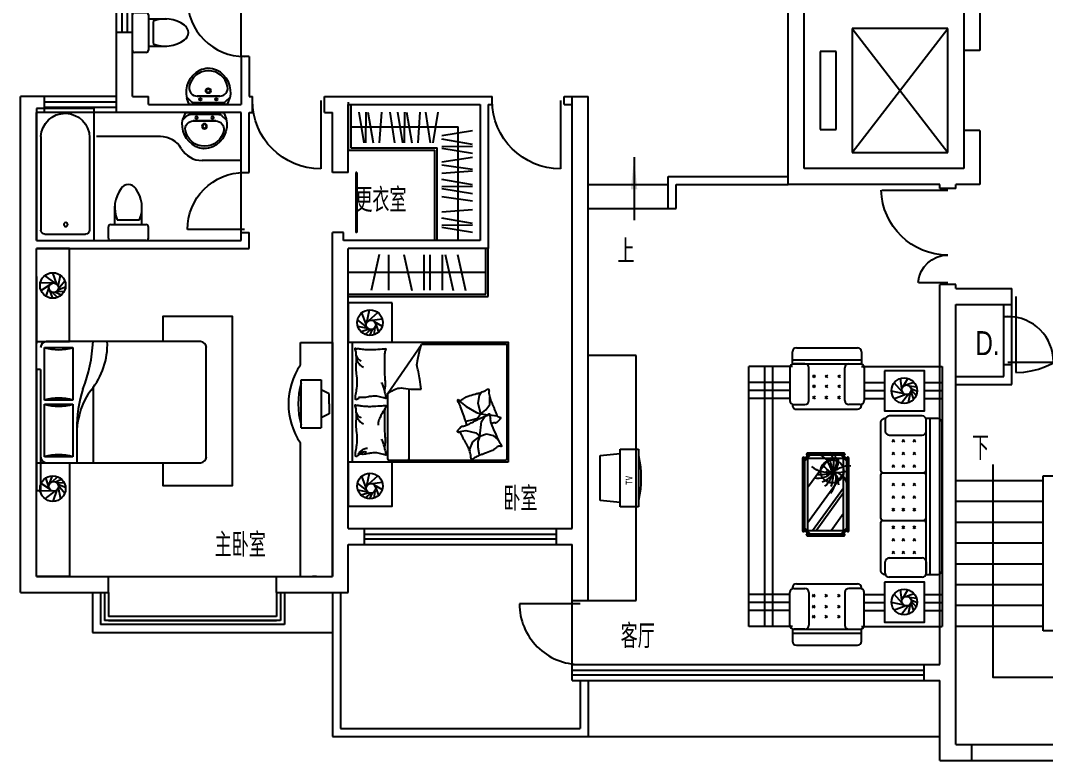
# Model space of a CAD drawing. Extents: x -461314 to -435514, y -713656 to -699456.
# Drawn here: x -461314 to -448494, y -713656 to -704406 of the extents above; entities that cross this region are included whole.
import ezdxf
from ezdxf.enums import TextEntityAlignment as Align

# ---------------------------------------------------------------- set-up
doc = ezdxf.new("R2010")
doc.units = 0
doc.header["$LTSCALE"] = 1000
doc.header["$MEASUREMENT"] = 0
doc.layers.get('0').update_dxf_attribs({"linetype": 'CONTINUOUS'})
for name, color, linetype in [('FUR', 8, 'CONTINUOUS'), ('HZ', 7, 'CONTINUOUS'), ('STAIR', 3, 'CONTINUOUS'), ('WALL', 2, 'CONTINUOUS'), ('WINDOW', 4, 'CONTINUOUS'), ('WINDOW_TEXT', 7, 'CONTINUOUS'), ('厨卫', 223, 'CONTINUOUS')]:
    doc.layers.add(name, color=color, linetype=linetype)
doc.styles.add('DIM_FONT', font='ZBTXT.shx', dxfattribs={"width": 0.8})
doc.styles.add('HZ', font='zbtxt.shx', dxfattribs={"bigfont": 'zbhz.shx'})
doc.styles.add('SIMPLEX', font='SIMPLEX.SHX')

# ---------------------------------------------------------------- blocks, each defined once
blk = doc.blocks.new('M_A17ORW')
at = {"const_width": 0.02}
for points in [[(-0.481, -0.001), (-0.481, -0.308)], [(0.481, 0.001), (0.481, -0.691)]]:
    blk.add_lwpolyline(points, dxfattribs=at)
for centre, radius, start, end in [((-0.501, -0.003), 0.307, 274.2492, 0.2101), ((0.505, 0.002), 0.699, 180.2762, 268.0603)]:
    blk.add_arc(centre, radius, start, end)
blk = doc.blocks.new('A$C4F501C32')
for p, q in [((77, 172), (46, 272)), ((85, 186), (110, 312)), ((107, 202), (195, 316)), ((139, 208), (283, 262)), ((74, 132), (0, 167)), ((72, 151), (11, 219)), ((162, 201), (320, 165)), ((186, 174), (286, 61)), ((190, 134), (207, 7)), ((97, 100), (8, 110)), ((139, 89), (40, 54)), ((174, 106), (115, 6))]:
    blk.add_line(p, q)
for centre, radius in [((160, 160), 160), ((132, 149), 60)]:
    blk.add_circle(centre, radius)
blk = doc.blocks.new('A$C536D7314')
for p, q in [((846, 770), (83, 770)), ((0, 250), (0, 661)), ((33, 711), (33, 720)), ((50, 711), (190, 711)), ((240, 661), (240, 250)), ((690, 661), (690, 250)), ((879, 711), (740, 711)), ((896, 711), (896, 720)), ((929, 250), (929, 661)), ((298, 606), (328, 637)), ((328, 606), (298, 637)), ((486, 606), (456, 637)), ((456, 606), (486, 637)), ((614, 606), (644, 637)), ((644, 606), (614, 637)), ((298, 469), (328, 499)), ((328, 469), (298, 499)), ((456, 469), (486, 499)), ((486, 469), (456, 499)), ((614, 469), (644, 499)), ((644, 469), (614, 499)), ((298, 342), (328, 372)), ((328, 342), (298, 372)), ((456, 342), (486, 372)), ((486, 342), (456, 372)), ((614, 342), (644, 372)), ((644, 342), (614, 372)), ((33, 50), (33, 203)), ((896, 200), (33, 200)), ((896, 150), (33, 150)), ((190, 200), (50, 200)), ((740, 200), (879, 200)), ((896, 200), (896, 50)), ((846, 0), (83, 0))]:
    blk.add_line(p, q)
for centre, start, end in [((83, 720), 90, 180), ((846, 720), 360, 90), ((50, 661), 90, 180), ((190, 661), 0, 90), ((740, 661), 90, 180), ((879, 661), 0, 90), ((50, 250), 180, 270), ((190, 250), 270, 0), ((740, 250), 180, 270), ((879, 250), 270, 0), ((83, 50), 180, 270), ((846, 50), 270, 0)]:
    blk.add_arc(centre, 50, start, end)
at = {"style": 'DIM_FONT', "width": 0.8, "flags": 9}
for tag in ['YSIZE', 'XSIZE']:
    blk.add_attdef(tag, (465, 0), '', height=0.5, dxfattribs=at)
blk = doc.blocks.new('A$C726B4900')
for p, q in [((0, 1933), (0, 83)), ((200, 1983), (50, 1983)), ((150, 1983), (150, 33)), ((200, 1983), (200, 33)), ((200, 1826), (200, 1967)), ((250, 2017), (661, 2017)), ((711, 1983), (720, 1983)), ((711, 1967), (711, 1826)), ((770, 1335), (770, 1933)), ((661, 1776), (250, 1776)), ((363, 1692), (332, 1722)), ((363, 1722), (332, 1692)), ((500, 1692), (469, 1722)), ((500, 1722), (469, 1692)), ((627, 1692), (597, 1722)), ((627, 1722), (597, 1692)), ((363, 1564), (332, 1534)), ((363, 1534), (332, 1564)), ((500, 1534), (469, 1564)), ((500, 1564), (469, 1534)), ((627, 1534), (597, 1564)), ((627, 1564), (597, 1534)), ((740, 1306), (230, 1306)), ((363, 1376), (332, 1407)), ((363, 1407), (332, 1376)), ((500, 1376), (469, 1407)), ((500, 1407), (469, 1376)), ((627, 1376), (597, 1407)), ((627, 1407), (597, 1376)), ((363, 1186), (332, 1155)), ((363, 1155), (332, 1186)), ((500, 1186), (469, 1155)), ((500, 1155), (469, 1186)), ((627, 1186), (597, 1155)), ((627, 1155), (597, 1186)), ((770, 740), (770, 1277)), ((363, 998), (332, 1028)), ((363, 1028), (332, 998)), ((500, 1028), (469, 998)), ((500, 998), (469, 1028)), ((627, 1028), (597, 998)), ((627, 998), (597, 1028)), ((363, 870), (332, 840)), ((363, 840), (332, 870)), ((500, 870), (469, 840)), ((500, 840), (469, 870)), ((627, 870), (597, 840)), ((627, 840), (597, 870)), ((740, 711), (230, 711)), ((770, 83), (770, 682)), ((363, 610), (332, 640)), ((363, 640), (332, 610)), ((500, 610), (469, 640)), ((500, 640), (469, 610)), ((627, 610), (597, 640)), ((627, 640), (597, 610)), ((363, 483), (332, 453)), ((363, 453), (332, 483)), ((500, 453), (469, 483)), ((500, 483), (469, 453)), ((627, 453), (597, 483)), ((627, 483), (597, 453)), ((363, 295), (332, 325)), ((363, 325), (332, 295)), ((500, 295), (469, 325)), ((500, 325), (469, 295)), ((627, 295), (597, 325)), ((627, 325), (597, 295)), ((200, 191), (200, 50)), ((661, 241), (250, 241)), ((711, 50), (711, 191)), ((50, 33), (203, 33)), ((711, 33), (720, 33)), ((250, 0), (661, 0))]:
    blk.add_line(p, q)
for centre, radius, start, end in [((50, 1933), 50, 90, 180), ((250, 1967), 50, 90, 180), ((661, 1967), 50, 0, 90), ((720, 1933), 50, 0, 90), ((250, 1826), 50, 180, 270), ((661, 1826), 50, 270, 0), ((230, 1336), 30, 180, 270), ((230, 1276), 30, 90, 180), ((740, 1336), 30, 270, 0), ((740, 1276), 30, 0, 90), ((230, 741), 30, 180, 270), ((230, 681), 30, 90, 180), ((740, 741), 30, 270, 0), ((740, 681), 30, 0, 90), ((250, 191), 50, 90, 180), ((661, 191), 50, 0, 90), ((50, 83), 50, 180, 270), ((250, 50), 50, 180, 270), ((661, 50), 50, 270, 0), ((720, 83), 50, 270, 0)]:
    blk.add_arc(centre, radius, start, end)
blk = doc.blocks.new('A$C54682ED6')
for p, q in [((75, 1031), (75, 1026)), ((544, 1041), (85, 1041)), ((554, 1031), (554, 1026)), ((24, 980), (24, 71)), ((34, 990), (39, 990)), ((49, 944), (122, 1016)), ((49, 972), (93, 1016)), ((49, 980), (49, 71)), ((544, 1016), (85, 1016)), ((477, 976), (89, 442)), ((434, 976), (89, 501)), ((245, 976), (89, 761)), ((579, 944), (507, 1016)), ((579, 972), (535, 1016)), ((579, 71), (579, 980)), ((594, 990), (589, 990)), ((604, 71), (604, 980)), ((539, 881), (89, 261)), ((539, 438), (276, 76)), ((34, 61), (39, 61)), ((49, 108), (122, 36)), ((49, 80), (93, 36)), ((75, 21), (75, 26)), ((85, 36), (544, 36)), ((85, 11), (544, 11)), ((579, 108), (507, 36)), ((579, 80), (535, 36)), ((554, 21), (554, 26)), ((594, 61), (589, 61))]:
    blk.add_line(p, q)
blk.add_lwpolyline([(539, 976), (89, 976), (89, 76), (539, 76)], close=True)
at = {"const_width": 12}
for points in [[(198, 421, -1), (198, 409, -1)], [(168, 319, -1), (168, 307, -1)], [(191, 292, -1), (191, 280, -1)], [(211, 256, -1), (211, 244, -1)], [(224, 251, -1), (224, 239, -1)], [(234, 267, -1), (234, 255, -1)], [(294, 355, -1), (294, 343, -1)], [(300, 281, -1), (300, 269, -1)], [(356, 325, -1), (356, 313, -1)], [(155, 135, -1), (155, 123, -1)], [(231, 237, -1), (231, 225, -1)], [(244, 248, -1), (244, 236, -1)], [(290, 127, -1), (290, 115, -1)], [(300, 240, -1), (300, 228, -1)], [(426, 220, -1), (426, 208, -1)], [(228, 58, -1), (228, 46, -1)]]:
    blk.add_lwpolyline(points, format="xyb", close=True, dxfattribs=at)
blk.add_circle((232, 237), 144)
for centre, radius, start, end in [((85, 1031), 10, 90, 180), ((85, 1026), 10, 180, 270), ((544, 1031), 10, 0, 90), ((544, 1026), 10, 270, 0), ((34, 980), 10, 90, 180), ((39, 980), 10, 0, 90), ((589, 980), 10, 90, 180), ((594, 980), 10, 0, 90), ((235, 436), 193, 191.9716, 263.0096), ((406, 435), 259, 186.1376, 221.2419), ((475, 317), 293, 139.0185, 191.4484), ((720, 265), 502, 161.271, 181.6714), ((511, 201), 291, 130.2234, 166.9548), ((275, 369), 126, 191.5421, 241.1099), ((401, 181), 190, 103.7047, 155.9044), ((416, 63), 260, 80.6238, 135.5139), ((380, -69), 346, 84.0363, 114.9112), ((25, 388), 219, 263.5186, 287.0544), ((192, -237), 490, 90.8895, 106.1439), ((-187, 939), 810, 289.639, 301.0127), ((387, 96), 233, 143.0442, 184.1259), ((345, 123), 169, 134.0898, 207.0091), ((445, 140), 234, 154.2367, 216.6769), ((873, 277), 642, 182.1756, 199.4751), ((290, -79), 325, 51.7667, 98.7504), ((525, 276), 287, 187.8622, 238.685), ((1474, 1558), 1790, 227.3201, 230.9512), ((34, 71), 10, 180, 270), ((39, 71), 10, 270, 0), ((85, 26), 10, 90, 180), ((85, 21), 10, 180, 270), ((544, 26), 10, 0, 90), ((544, 21), 10, 270, 0), ((589, 71), 10, 180, 270), ((594, 71), 10, 270, 0)]:
    blk.add_arc(centre, radius, start, end)
at = {"style": 'DIM_FONT', "oblique": -180, "text_generation_flag": 4, "width": 0.8, "flags": 9}
for tag in ['YSIZE', 'XSIZE']:
    blk.add_attdef(tag, (318, 545), '', height=0.5, rotation=270, dxfattribs=at)
blk = doc.blocks.new('A$C350E2504')
for p, q in [((846, 770), (83, 770)), ((33, 720), (33, 567)), ((896, 570), (896, 720)), ((0, 520), (0, 109)), ((896, 620), (33, 620)), ((896, 570), (33, 570)), ((190, 570), (50, 570)), ((240, 109), (240, 520)), ((690, 109), (690, 520)), ((740, 570), (879, 570)), ((929, 520), (929, 109)), ((298, 428), (328, 398)), ((328, 428), (298, 398)), ((456, 428), (486, 398)), ((486, 428), (456, 398)), ((614, 428), (644, 398)), ((644, 428), (614, 398)), ((298, 301), (328, 271)), ((328, 301), (298, 271)), ((456, 301), (486, 271)), ((486, 301), (456, 271)), ((614, 301), (644, 271)), ((644, 301), (614, 271)), ((298, 164), (328, 133)), ((328, 164), (298, 133)), ((486, 164), (456, 133)), ((456, 164), (486, 133)), ((614, 164), (644, 133)), ((644, 164), (614, 133)), ((33, 59), (33, 50)), ((50, 59), (190, 59)), ((846, 0), (83, 0)), ((879, 59), (740, 59)), ((896, 59), (896, 50))]:
    blk.add_line(p, q)
for centre, start, end in [((83, 720), 90, 180), ((846, 720), 0, 90), ((50, 520), 90, 180), ((190, 520), 0, 90), ((740, 520), 90, 180), ((879, 520), 0, 90), ((50, 109), 180, 270), ((83, 50), 180, 270), ((190, 109), 270, 0), ((740, 109), 180, 270), ((846, 50), 270, 0), ((879, 109), 270, 0)]:
    blk.add_arc(centre, 50, start, end)
at = {"style": 'DIM_FONT', "oblique": -180, "text_generation_flag": 4, "width": 0.8, "flags": 9}
for tag in ['YSIZE', 'XSIZE']:
    blk.add_attdef(tag, (465, 770), '', height=0.5, dxfattribs=at)
blk = doc.blocks.new('_C4EUJ')
for p, q in [((1009, 1624), (0, 1624)), ((0, -1624), (0, 1624)), ((1872, 1624), (2416, 1624)), ((2116, 1624), (2116, -1624)), ((2216, 1624), (2216, -1624)), ((2416, 1624), (2416, -1624)), ((222, 1424), (0, 1424)), ((976, 1424), (722, 1424)), ((1905, 1424), (2416, 1424)), ((222, 1324), (0, 1324)), ((976, 1324), (722, 1324)), ((1905, 1324), (2416, 1324)), ((222, 1224), (0, 1224)), ((976, 1224), (722, 1224)), ((1905, 1224), (2416, 1224)), ((222, -1224), (0, -1224)), ((976, -1224), (722, -1224)), ((1905, -1224), (2416, -1224)), ((222, -1324), (0, -1324)), ((976, -1324), (722, -1324)), ((1905, -1324), (2416, -1324)), ((222, -1424), (0, -1424)), ((976, -1424), (722, -1424)), ((1905, -1424), (2416, -1424)), ((1009, -1624), (0, -1624)), ((1872, -1624), (2416, -1624))]:
    blk.add_line(p, q)
for points in [[(722, 1071), (722, 1571), (222, 1571), (222, 1071)], [(722, -1571), (722, -1071), (222, -1071), (222, -1571)]]:
    blk.add_lwpolyline(points, close=True)
for name, p in [('A$C350E2504', (976, 1090)), ('A$C4F501C32', (314, 1159)), ('A$C726B4900', (0, -1008)), ('A$C54682ED6', (1143, -551)), ('A$C536D7314', (976, -1860)), ('A$C4F501C32', (314, -1483))]:
    blk.add_blockref(name, p)
at = {"flags": 9}
for tag in ['XSIZE', 'YSIZE']:
    blk.add_attdef(tag, (0, 0), '', height=0.5, dxfattribs=at)
blk = doc.blocks.new('A$C57E86394')
at = {"layer": 'FUR', "rotation": 180.000000002645}
blk.add_blockref('_C4EUJ', (2416, 1860), dxfattribs=at)
blk = doc.blocks.new('_DBLK')
blk.add_line((-0.45, 0), (-0.45, -0.95))
blk.add_arc((-0.45, 0), 0.95, 270, 0)
at = {"layer": 'WINDOW_TEXT', "style": 'SIMPLEX', "flags": 9}
blk.add_attdef('A', text='', height=1, dxfattribs=at).set_placement((0, 1.5), align=Align.MIDDLE)
blk = doc.blocks.new('M_E6')
for p, q in [((240, 0), (-240, 0)), ((-237, 0), (239, 0)), ((240, 0), (270, -79)), ((-213, -36), (-271, -91)), ((-240, 0), (-270, -79)), ((-179, -23), (181, -23)), ((141, -105), (-141, -105)), ((-141, -105), (141, -105)), ((217, -37), (274, -95))]:
    blk.add_line(p, q)
for centre, radius in [((-99, -65), 16.3), ((101, -65), 16.3), ((2, -172), 31.6), ((2, -172), 23)]:
    blk.add_circle(centre, radius)
for centre, radius, start, end in [((28, -152), 307, 166.1751, 244.7296), ((-141, -205), 100, 90, 190.5602), ((-179, -73), 50, 90, 133.181), ((-28, -152), 307, 297.0639, 13.8249), ((141, -205), 100, 349.4398, 90), ((181, -73), 50, 44.5607, 90), ((0, -179), 243, 190.5602, 349.4398), ((0, -201), 250, 245.8071, 296.4628), ((28, -152), 307, 266.589, 266.5936)]:
    blk.add_arc(centre, radius, start, end)
at = {"width": 0.8, "flags": 9}
for tag in ['XSIZE', 'YSIZE']:
    blk.add_attdef(tag, (0, 0), '', height=0.5, dxfattribs=at)
blk = doc.blocks.new('A$C3A912732')
at = {"layer": '厨卫'}
for p, q in [((8, 370), (319, 681)), ((361, 681), (460, 582)), ((460, 540), (149, 229)), ((446, 440), (249, 243)), ((425, 504), (588, 341)), ((107, 229), (8, 328)), ((185, 264), (348, 101))]:
    blk.add_line(p, q, dxfattribs=at)
for centre, radius, start, end in [((340, 660), 30, 45, 135), ((439, 561), 30, 315, 45), ((294, 73), 398, 8.3619, 67.5495), ((29, 349), 30, 135, 225), ((128, 250), 30, 225, 315), ((616, 395), 398, 202.4505, 261.6381), ((580, 109), 110, 258.4509, 11.5491)]:
    blk.add_arc(centre, radius, start, end, dxfattribs=at)
at = {"layer": '厨卫', "style": 'DIM_FONT', "width": 0.8, "flags": 9}
for tag in ['YSIZE', 'XSIZE']:
    blk.add_attdef(tag, (163, 526), '', height=0.5, rotation=225, dxfattribs=at)
blk = doc.blocks.new('_LV39')
for p, q in [((-360, -1650), (-360, 0)), ((-360, 0), (360, 0)), ((360, 0), (360, -1650)), ((-254, -80), (254, -80)), ((-304, -1299), (-304, -130)), ((304, -1299), (304, -130)), ((360, -1650), (-360, -1650))]:
    blk.add_line(p, q)
blk.add_circle((6, -200), 25)
for centre, radius, start, end in [((-254, -130), 50, 90, 179.9956), ((254, -130), 50, 0.0044, 90), ((-1, -1286), 304, 182.4544, 359.7472)]:
    blk.add_arc(centre, radius, start, end)
blk = doc.blocks.new('_WBLK')
for p, q in [((-0.5, 0.5), (0.5, 0.5)), ((0.5, 0.167), (-0.5, 0.167)), ((0.5, -0.167), (-0.5, -0.167)), ((-0.5, -0.5), (0.5, -0.5))]:
    blk.add_line(p, q)
at = {"layer": 'WINDOW_TEXT', "style": 'SIMPLEX', "flags": 9}
blk.add_attdef('A', text='', height=1, dxfattribs=at).set_placement((0, 1.5), align=Align.MIDDLE)
blk = doc.blocks.new('M_A13ZTG')
for p, q in [((-0.502, 0.208), (0.498, 0.208)), ((-0.502, 0.208), (-0.502, 0.19)), ((-0.502, 0.19), (0.498, 0.19)), ((0.498, 0.208), (0.498, 0.19))]:
    blk.add_line(p, q)
blk = doc.blocks.new('_ARROW')
blk.add_solid([(0, 0), (-1, 0.1), (-1, -0.1)])
blk = doc.blocks.new('M_C54TQD')
for p, q in [((0, -52), (1500, -52)), ((26, -509), (26, -1968)), ((853, -489), (46, -489)), ((853, -489), (1472, -916)), ((46, -761), (915, -761)), ((1472, -1968), (1472, -916)), ((381, -1368), (395, -1471)), ((778, -1368), (698, -1472)), ((161, -1514), (137, -1518)), ((255, -1552), (161, -1514)), ((395, -1471), (369, -1593)), ((528, -1559), (509, -1470)), ((698, -1472), (623, -1603)), ((90, -1638), (87, -1645)), ((188, -1621), (90, -1638)), ((257, -1618), (188, -1621)), ((324, -1645), (255, -1552)), ((324, -1645), (257, -1618)), ((369, -1593), (324, -1645)), ((324, -1645), (510, -1664)), ((324, -1645), (355, -1728)), ((510, -1664), (560, -1700)), ((548, -1617), (528, -1559)), ((605, -1658), (548, -1617)), ((605, -1658), (594, -1752)), ((623, -1603), (605, -1658)), ((605, -1658), (734, -1626)), ((605, -1658), (655, -1721)), ((734, -1626), (837, -1640)), ((837, -1640), (873, -1660)), ((355, -1728), (335, -1810)), ((560, -1700), (572, -1709)), ((592, -1767), (580, -1861)), ((655, -1721), (720, -1769)), ((720, -1769), (813, -1769)), ((335, -1810), (281, -1873)), ((46, -1988), (1452, -1988))]:
    blk.add_line(p, q)
blk.add_lwpolyline([(0, -2000), (0, 0), (1500, 0), (1500, -2000)], close=True)
for points in [[(101, -127, -0.263368), (73, -108, -0.494818), (82, -89, -0.049225), (100, -88, -0.036831), (124, -89, -0.031893), (161, -97, 0.035782), (195, -104, 0.032941), (285, -110, 0.026564), (396, -104, 0.017905), (434, -99, -0.033397), (454, -97, -0.03204), (491, -97, 0.018442), (555, -101, 0.010837), (620, -100, 0.014624), (668, -97, 0.111249), (691, -89, -0.153708), (708, -86, -0.076444), (715, -87, -0.215512), (717, -89, -0.585858), (714, -92, 0.363489), (709, -95, 0.191716), (709, -106, -0.129675), (711, -123, -0.01735), (708, -140, 0.019326), (706, -155, 0.018818), (699, -223, 0.021828), (698, -283, 0.006204), (700, -316, 0.001963), (706, -423, 0.028341), (710, -459, -0.117014), (709, -468, -0.36606), (708, -469, -0.03973), (694, -466, -0.048309), (681, -461, 0.062981), (670, -457, 0.04058), (647, -454, 0.014345), (580, -451, 0.005484), (454, -452, 0.007153), (358, -455, 0.008762), (316, -458, -0.008153), (270, -461, -0.06251), (213, -456, 0.078669), (167, -454, 0.047825), (145, -459, -0.034494), (114, -466, -0.023571), (89, -469, -0.510228), (88, -468), (95, -438), (116, -356, 0.073041), (118, -336, 0.023305), (112, -275, 0.018299), (108, -252, -0.01097), (101, -214, -0.042281), (98, -180, -0.027201), (101, -126)], [(101, -127, -0.077379), (136, -152, -0.077379), (161, -187, -0.047525), (171, -211, -0.047525), (176, -238)], [(575, -101, 0.027842), (551, -111, 0.048685), (539, -119, 0.023666), (511, -144, 0.031223), (492, -164, 0.046801), (486, -172, 0.023191), (478, -189)], [(657, -95, 0.088153), (622, -98, 0.088153), (591, -114, 0.077547), (569, -135, 0.077547), (555, -162)], [(810, -127, -0.263368), (782, -108, -0.494818), (791, -89, -0.049225), (809, -88, -0.036831), (833, -89, -0.031893), (871, -97, 0.035782), (905, -104, 0.032941), (994, -110, 0.026564), (1106, -104, 0.017905), (1143, -99, -0.033397), (1163, -97, -0.03204), (1200, -97, 0.018442), (1265, -101, 0.010837), (1329, -100, 0.014624), (1377, -97, 0.111249), (1400, -89, -0.153708), (1417, -86, -0.076444), (1424, -87, -0.215512), (1426, -89, -0.585858), (1423, -92, 0.363489), (1419, -95, 0.191716), (1419, -106, -0.129675), (1421, -123, -0.01735), (1418, -140, 0.019326), (1415, -155, 0.018818), (1408, -223, 0.021828), (1407, -283, 0.006204), (1409, -316, 0.001963), (1415, -423, 0.028341), (1419, -459, -0.117014), (1419, -468, -0.36606), (1417, -469, -0.03973), (1404, -466, -0.048309), (1390, -461, 0.062981), (1379, -457, 0.04058), (1356, -454, 0.014345), (1289, -451, 0.005484), (1164, -452, 0.007153), (1067, -455, 0.008762), (1025, -458, -0.008153), (979, -461, -0.06251), (922, -456, 0.078669), (877, -454, 0.047825), (854, -459, -0.034494), (823, -466, -0.023571), (798, -469, -0.510228), (797, -468), (805, -438), (825, -356, 0.073041), (827, -336, 0.023305), (821, -275, 0.018299), (817, -252, -0.01097), (810, -214, -0.042281), (807, -180, -0.027201), (810, -126)], [(1284, -101, 0.027842), (1260, -111, 0.048685), (1248, -119, 0.023666), (1220, -144, 0.031223), (1201, -164, 0.046801), (1196, -172, 0.023191), (1188, -189)], [(1366, -95, 0.088153), (1332, -98, 0.088153), (1300, -114, 0.077547), (1279, -135, 0.077547), (1265, -162)], [(99, -143, -0.05369), (114, -156, -0.070312), (122, -168, -0.015448), (125, -177, -0.013244), (129, -187, -0.082127), (132, -205, -0.064164), (129, -228)], [(661, -455, 0.016108), (622, -429, 0.024599), (595, -414, 0.009477), (546, -391, 0.015937), (516, -378, 0.072521), (500, -375, 0.033339), (463, -375)], [(191, -454, 0.009729), (219, -445, 0.009729), (246, -435, 0.007971), (267, -426, 0.007971), (289, -416)], [(853, -489, -0.085272), (917, -599, -0.124044), (926, -686), (912, -782), (914, -912)], [(901, -454, 0.009729), (928, -445, 0.009729), (955, -435, 0.007971), (977, -426, 0.007971), (998, -416)], [(914, -912, 0.007867), (1032, -894, 0.009508), (1128, -876, 0.006616), (1193, -862, -0.023828), (1212, -858, -0.080713), (1230, -859, -0.009591), (1383, -891, -0.013133), (1416, -899, -0.007859), (1472, -916)], [(464, -1480, 0.025626), (476, -1478, 0.0108), (605, -1436, 0.00456), (692, -1405, 0.01125), (727, -1391, 0.069394), (746, -1380, -0.079756), (763, -1371, -0.106399), (778, -1368, -0.328642), (782, -1372, -0.299547), (779, -1378, 0.189917), (774, -1387, 0.033518), (773, -1397, 0.075627), (773, -1402, 0.053489), (776, -1410, 0.017838), (788, -1432, 0.038394), (805, -1456, -0.059529), (816, -1472, -0.035943), (826, -1498, -0.011245), (852, -1585, -0.006203), (862, -1624, 0.010783), (868, -1647, 0.019485), (873, -1660, 0.005062), (892, -1710, 0.101392), (909, -1736, -0.223768), (914, -1749, -0.25558), (911, -1754, -0.081563), (895, -1759, -0.071805), (878, -1759, 0.069985), (861, -1759, 0.03546), (801, -1772, 0.029432), (732, -1797, 0.001554), (699, -1811, -0.00152), (665, -1826, -0.004735), (629, -1840, 0.00382), (586, -1859, 0.296001), (564, -1891, -0.649774), (542, -1900, -0.02319), (538, -1895, 0.0288), (534, -1892, 0.005727), (527, -1886, -0.004358), (519, -1878, -0.027528), (502, -1861, -0.046214), (493, -1850, -0.194121), (490, -1833, 0.133719), (489, -1809, 0.005779), (482, -1787, 0.008882)]]:
    blk.add_lwpolyline(points, format="xyb")
blk.add_lwpolyline([(58, -1583, 0.101392), (40, -1559, -0.223768), (34, -1546, -0.25558), (36, -1541, -0.081563), (52, -1535, -0.071805), (69, -1534, 0.069985), (86, -1532, 0.03546), (145, -1515, 0.029432), (211, -1485, 0.001554), (244, -1468, -0.00152), (276, -1451, -0.004735), (311, -1433, 0.00382), (353, -1412, 0.296001), (372, -1378, -0.649774), (393, -1367, -0.02319), (398, -1372, 0.0288), (402, -1375, 0.005727), (409, -1380, -0.004358), (418, -1387, -0.027528), (436, -1403, -0.046214), (445, -1414, -0.194121), (450, -1430, 0.133719), (453, -1454, 0.011505), (471, -1496, 0.008882), (497, -1550, 0.012426), (535, -1618, -0.033612), (547, -1644), (570, -1701), (588, -1744, 0.224341), (603, -1757, -0.722772), (603, -1766, -0.103513), (599, -1767, 0.053465), (592, -1767, 0.030109), (569, -1772, -0.031436), (547, -1776, -0.05324), (532, -1776, 0.05518), (517, -1777, 0.056271), (492, -1783, 0.0108), (366, -1835, 0.00456), (281, -1873, 0.01125), (247, -1889, 0.069394), (229, -1902, -0.079756), (213, -1912, -0.106399), (199, -1915, -0.328642), (195, -1912, -0.299547), (196, -1906, 0.189917), (201, -1896, 0.033518), (202, -1886, 0.075627), (201, -1882, 0.053489), (197, -1874, 0.017838), (184, -1853, 0.038394), (165, -1830, -0.059529), (153, -1815, -0.035943), (140, -1790, -0.011245), (108, -1705, -0.006203), (95, -1667, 0.010783), (87, -1645, 0.019485), (82, -1632, 0.005062)], format="xyb", close=True)
for centre, start, end in [((46, -509), 90, 180), ((46, -741), 180, 270), ((46, -1968), 180, 270), ((1452, -1968), 270, 360)]:
    blk.add_arc(centre, 20, start, end)
at = {"style": 'DIM_FONT', "width": 0.8, "flags": 9}
for tag in ['XSIZE', 'YSIZE']:
    blk.add_attdef(tag, (0, 0), '', height=0.5, dxfattribs=at)
blk = doc.blocks.new('M_C5')
for p, q in [((-60, 63), (-50, 152)), ((-28, 86), (7, 160)), ((-9, 88), (59, 149)), ((-54, -14), (-154, 45)), ((-71, 21), (-106, 120)), ((12, 83), (112, 114)), ((26, 75), (152, 50)), ((42, 53), (156, -35)), ((48, 21), (102, -123)), ((-26, -30), (-153, -47)), ((14, -26), (-99, -126)), ((41, -2), (5, -160))]:
    blk.add_line(p, q)
for centre, radius in [((0, 0), 160), ((-11, 28), 60)]:
    blk.add_circle(centre, radius)
at = {"width": 0.8, "flags": 9}
for tag in ['XSIZE', 'YSIZE']:
    blk.add_attdef(tag, (0, 0), '', height=0.5, dxfattribs=at)
blk = doc.blocks.new('_C9EGQ')
for p, q in [((351, 0), (-351, 0)), ((384, -312), (351, 0)), ((-351, 0), (-384, -312)), ((450, -312), (-450, -312)), ((-450, -312), (-450, -600)), ((450, -600), (450, -312)), ((-450, -600), (450, -600))]:
    blk.add_line(p, q)
blk.add_arc((0, 1103, 0), 1739, 258.3431, 281.6569)
at = {"extrusion": (0, 1.622e-13, -1)}
blk.add_text('TV', height=105, rotation=0, dxfattribs=at).set_placement((-108, -504))
at = {"style": 'DIM_FONT', "width": 0.8, "flags": 9}
for tag in ['XSIZE', 'YSIZE']:
    blk.add_attdef(tag, (0, 0), '', height=0.5, dxfattribs=at)

msp = doc.modelspace()

# ---------------------------------------------------------------- linework, layer by layer
at = {"layer": 'FUR'}
for p, q in [((-457214, -705426), (-457214, -706026)), ((-457184, -705456), (-457184, -705996)), ((-457083, -705552), (-457020, -705937)), ((-456994, -705937), (-456989, -705552)), ((-456971, -705552), (-456904, -705937)), ((-456825, -705937), (-456797, -705552)), ((-456694, -705552), (-456638, -705937)), ((-456600, -705552), (-456537, -705937)), ((-456511, -705937), (-456506, -705552)), ((-456488, -705552), (-456421, -705937)), ((-456342, -705937), (-456314, -705552)), ((-456248, -705552), (-456191, -705937)), ((-456152, -705937), (-456092, -705552)), ((-457184, -705734), (-455842, -705734)), ((-455842, -707156), (-455842, -705734)), ((-456046, -705842), (-455660, -705781)), ((-457184, -705996), (-456104, -705996)), ((-456104, -707156), (-456104, -705996)), ((-455660, -705957), (-456046, -705891)), ((-456046, -705980), (-455660, -705975)), ((-457214, -706026), (-456134, -706026)), ((-456134, -707156), (-456134, -706026)), ((-455660, -706069), (-456046, -706006)), ((-456046, -706174), (-455660, -706113)), ((-455660, -706269), (-456046, -706213)), ((-456046, -706314), (-455660, -706285)), ((-455660, -706459), (-456046, -706393)), ((-456046, -706482), (-455660, -706477)), ((-455660, -706571), (-456046, -706509)), ((-455660, -706666), (-456046, -706610)), ((-456046, -706797), (-455660, -706768)), ((-455660, -706943), (-456046, -706876)), ((-456046, -706965), (-455660, -706960)), ((-455660, -707055), (-456046, -706992)), ((-460702, -707256), (-461114, -707256)), ((-460702, -708420), (-460702, -707256)), ((-455494, -707826), (-455494, -707256)), ((-455464, -707856), (-455464, -707256)), ((-456830, -707331), (-456929, -707780)), ((-456708, -707776), (-456708, -707337)), ((-456518, -707331), (-456419, -707780)), ((-456266, -707776), (-456266, -707337)), ((-456191, -707776), (-456191, -707337)), ((-456037, -707776), (-456037, -707337)), ((-456001, -707331), (-455902, -707780)), ((-455847, -707331), (-455748, -707780)), ((-461114, -707606), (-461114, -708442)), ((-460880, -707690), (-461009, -707592)), ((-460859, -707703), (-460911, -707558)), ((-460843, -707731), (-460812, -707591)), ((-460842, -707760), (-460761, -707659)), ((-455494, -707556), (-457214, -707556)), ((-460915, -707689), (-461066, -707686)), ((-460949, -707712), (-461057, -707781)), ((-460960, -707742), (-460998, -707851)), ((-460950, -707780), (-460913, -707878)), ((-460860, -707791), (-460769, -707795)), ((-460847, -707774), (-460750, -707734)), ((-460915, -707805), (-460850, -707867)), ((-460876, -707802), (-460801, -707836)), ((-457214, -707826), (-455494, -707826)), ((-457214, -707856), (-455464, -707856)), ((-461114, -708420), (-460702, -708420)), ((-459065, -708420), (-460988, -708420)), ((-457814, -708432), (-457414, -708432)), ((-457814, -708712), (-457814, -708432)), ((-457414, -708432), (-457414, -711355)), ((-461013, -709152), (-461013, -708495)), ((-461013, -708495), (-460660, -708495)), ((-460660, -708495), (-460660, -709152)), ((-458990, -709858), (-458990, -708495)), ((-453614, -708594, 0), (-454214, -708594, 0)), ((-453614, -711656, 0), (-453614, -708594, 0)), ((-461114, -708770), (-461114, -710284)), ((-461063, -708770), (-461114, -708770)), ((-461063, -708770), (-461063, -710284)), ((-457804, -708899), (-457554, -708899)), ((-457804, -709499), (-457804, -708899)), ((-457554, -708899), (-457554, -709499)), ((-460407, -709000), (-460407, -709934)), ((-457454, -709074), (-457554, -709024)), ((-457454, -709199), (-457454, -709074)), ((-460660, -709152), (-461013, -709152)), ((-461013, -709858), (-461013, -709202)), ((-461013, -709202), (-460660, -709202)), ((-460660, -709202), (-460660, -709858)), ((-457454, -709199), (-457454, -709324)), ((-457454, -709324), (-457554, -709374)), ((-460609, -709518), (-460609, -709934)), ((-457804, -709499), (-457554, -709499)), ((-457814, -711356), (-457814, -709685)), ((-461114, -709934), (-460702, -709934)), ((-461114, -711356), (-461114, -709956)), ((-460660, -709858), (-461013, -709858)), ((-460988, -709934), (-459065, -709934)), ((-460702, -709934), (-460702, -711356)), ((-460950, -710195), (-460913, -710097)), ((-460949, -710263), (-461057, -710195)), ((-460960, -710233), (-460998, -710124)), ((-460915, -710170), (-460850, -710109)), ((-460876, -710173), (-460801, -710139)), ((-460860, -710184), (-460769, -710180)), ((-460847, -710201), (-460750, -710241)), ((-460842, -710216), (-460761, -710316)), ((-461063, -710284), (-461114, -710284)), ((-460915, -710286), (-461066, -710289)), ((-460880, -710285), (-461009, -710383)), ((-460859, -710272), (-460911, -710417)), ((-460843, -710244), (-460812, -710384)), ((-460702, -711356), (-461114, -711356)), ((-457614, -711356), (-457664, -711356)), ((-454214, -711656, 0), (-453614, -711656, 0))]:
    msp.add_line(p, q, dxfattribs=at)
for points in [[(-456664, -707935), (-457214, -707935), (-457214, -708427), (-456664, -708427)], [(-456664, -709927), (-457214, -709927), (-457214, -710477), (-456664, -710477)]]:
    msp.add_lwpolyline(points, close=True, dxfattribs=at)
msp.add_lwpolyline([(-459529, -708420), (-459529, -708100), (-458667, -708100), (-458667, -710224), (-459529, -710224), (-459529, -709934)], dxfattribs=at)
for centre, radius in [((-460910, -707718), 160), ((-460900, -707747), 60), ((-460910, -710257), 160), ((-460900, -710228), 60)]:
    msp.add_circle(centre, radius, dxfattribs=at)
for centre, radius, start, end in [((-460988, -708495), 75.7, 90, 180), ((-462262, -708335), 1857, 338.5931, 357.384), ((-461120, -708458), 892, 320.4539, 2.4327), ((-459065, -708495), 75.7, 0, 90), ((-460836, -707890), 631, 253.7398, 286.2602), ((-457099, -709199), 865, 145.7553, 214.2447), ((-456916, -709199), 925, 163.6295, 196.3705), ((-459026, -709497), 1584, 162.1966, 180.7418), ((-459682, -709571), 928, 143.9597, 177.4602), ((-460836, -709757), 631, 73.7398, 106.2602), ((-460836, -708596), 631, 253.7398, 286.2602), ((-460836, -710464), 631, 73.7398, 106.2602), ((-460988, -709858), 75.7, 180, 270), ((-459065, -709858), 75.7, 270, 0)]:
    msp.add_arc(centre, radius, start, end, dxfattribs=at)
at = {"layer": 'STAIR'}
for p, q in [((-450914, -704506), (-449714, -706056)), ((-450914, -706056), (-449714, -704506)), ((-449714, -704506), (-450914, -704506)), ((-450914, -704506), (-450914, -706056)), ((-449714, -706056), (-449714, -704506)), ((-451314, -704793), (-451314, -705768)), ((-451114, -704793), (-451314, -704793)), ((-451114, -705768), (-451114, -704793)), ((-449514, -704781), (-449514, -705781)), ((-451314, -705768), (-451114, -705768)), ((-450914, -706056), (-449714, -706056)), ((-453214, -706756), (-453214, -706356)), ((-453214, -706356), (-451714, -706356)), ((-454214, -706456), (-453214, -706456)), ((-453114, -706756), (-453114, -706456)), ((-453114, -706456), (-451714, -706456)), ((-454214, -706756), (-453114, -706756)), ((-448524, -712036), (-448524, -710096)), ((-448524, -710096), (-448304, -710096)), ((-449614, -710156), (-448524, -710156)), ((-449614, -710416), (-448524, -710416)), ((-449614, -710676), (-448524, -710676)), ((-449614, -710936), (-448524, -710936)), ((-449614, -711196), (-448524, -711196)), ((-449614, -711456), (-448524, -711456)), ((-449614, -711716), (-448524, -711716)), ((-449614, -711976), (-448524, -711976)), ((-448304, -712036), (-448524, -712036))]:
    msp.add_line(p, q, dxfattribs=at)
for points in [[(-453640, -706115), (-453640, -706902)], [(-447820, -711389), (-447820, -712618), (-449148, -712618), (-449148, -709954)]]:
    msp.add_lwpolyline(points, dxfattribs=at)
at = {"layer": 'WALL'}
for p, q in [((-451714, -706456), (-451714, -704106)), ((-451514, -706256), (-451514, -704306)), ((-449514, -704306), (-449514, -704781)), ((-449314, -704306), (-449314, -704781)), ((-460114, -705356), (-460114, -704556)), ((-459914, -704556), (-460114, -704556)), ((-459914, -705356), (-459914, -704556)), ((-449314, -704781), (-449514, -704781)), ((-458554, -704856), (-458554, -705456)), ((-458454, -704856), (-458554, -704856)), ((-458454, -704856), (-458454, -705356)), ((-461314, -711556), (-461314, -705356)), ((-461314, -707156), (-461314, -705356)), ((-461014, -705356), (-461314, -705356)), ((-461014, -705356), (-461314, -705356)), ((-461014, -705556), (-461014, -705356)), ((-460114, -705356), (-460114, -705356)), ((-460114, -705556), (-460114, -705356)), ((-459914, -705356), (-459714, -705356)), ((-459714, -705456), (-459714, -705356)), ((-458454, -705356), (-458414, -705356)), ((-458414, -705556), (-458414, -705356)), ((-457514, -705356), (-455464, -705356)), ((-457514, -705556), (-457514, -705356)), ((-455464, -705356), (-455464, -705356)), ((-455464, -705356), (-455414, -705356)), ((-455414, -705456), (-455414, -705356)), ((-454514, -705356), (-454414, -705356)), ((-454514, -705456), (-454514, -705356)), ((-454414, -710756), (-454414, -705356)), ((-454414, -705356), (-454214, -705356)), ((-454214, -711656, 0), (-454214, -705356)), ((-459714, -705456), (-458554, -705456)), ((-457214, -705456), (-455564, -705456)), ((-457214, -706306), (-457214, -705456)), ((-455564, -705456), (-455564, -707156)), ((-455464, -705456), (-455464, -707256)), ((-455464, -705456), (-455414, -705456)), ((-454514, -705456), (-454414, -705456)), ((-461114, -707156), (-461114, -705556)), ((-461014, -705556), (-461114, -705556)), ((-458554, -705556), (-460114, -705556)), ((-458554, -706306), (-458554, -705556)), ((-458454, -706306), (-458454, -705556)), ((-458454, -705556), (-458414, -705556)), ((-457514, -705556), (-457414, -705556)), ((-457414, -706306), (-457414, -705556)), ((-449514, -705781), (-449514, -706256)), ((-449314, -705781), (-449514, -705781)), ((-449314, -705781), (-449314, -706456)), ((-458554, -706306), (-458454, -706306)), ((-457214, -706306), (-457414, -706306)), ((-449514, -706256), (-451514, -706256)), ((-449814, -706456), (-451714, -706456)), ((-449814, -706506), (-449814, -706456)), ((-449614, -706506), (-449814, -706506)), ((-449614, -706506), (-449614, -706456)), ((-449314, -706456), (-449614, -706456)), ((-458554, -707156), (-458554, -707056)), ((-458554, -707056), (-458454, -707056)), ((-458454, -707256), (-458454, -707056)), ((-457414, -711356), (-457414, -707056)), ((-457274, -707056), (-457414, -707056)), ((-457274, -707156), (-457274, -707056)), ((-461114, -707156), (-458554, -707156)), ((-461114, -711356), (-461114, -707256)), ((-461114, -707256), (-458454, -707256)), ((-455564, -707156), (-457274, -707156)), ((-457214, -710756), (-457214, -707256)), ((-455464, -707256), (-457214, -707256)), ((-449814, -712456), (-449814, -707706)), ((-449614, -707706), (-449814, -707706)), ((-449614, -707756), (-449614, -707706)), ((-449614, -707756), (-449614, -707706)), ((-449614, -707756), (-448914, -707756)), ((-448914, -708106), (-448914, -707756)), ((-449614, -713456), (-449614, -707956)), ((-449614, -707956), (-448914, -707956)), ((-449014, -708106), (-449014, -707956)), ((-449014, -708106), (-448914, -708106)), ((-449014, -708856), (-449014, -708706)), ((-449014, -708706), (-448914, -708706)), ((-448914, -708956), (-448914, -708706)), ((-449614, -708856), (-449014, -708856)), ((-449614, -708956), (-448914, -708956)), ((-457214, -710756), (-457014, -710756)), ((-457014, -710756), (-457014, -710956)), ((-454614, -710756), (-454414, -710756, 0)), ((-454614, -710756, 0), (-454614, -710756, 0)), ((-454614, -710756, 0), (-454614, -710956, 0)), ((-457214, -710956), (-457014, -710956)), ((-457214, -711556), (-457214, -710956)), ((-454614, -710956), (-454414, -710956, 0)), ((-454614, -710956, 0), (-454614, -710956, 0)), ((-454414, -711656, 0), (-454414, -710956)), ((-461114, -711356), (-460214, -711356)), ((-460214, -711556), (-460214, -711356)), ((-458114, -711356), (-457414, -711356)), ((-458114, -711556), (-458114, -711356)), ((-461314, -711556), (-460214, -711556)), ((-458114, -711556), (-457214, -711556)), ((-454414, -711656, 0), (-454214, -711656, 0)), ((-450014, -712456), (-450014, -712656)), ((-450014, -712456, 0), (-449814, -712456)), ((-450014, -712656, 0), (-449814, -712656, 0)), ((-449814, -713656), (-449814, -712656)), ((-449614, -713456), (-449414, -713456)), ((-449414, -713656), (-449414, -713456)), ((-449814, -713656), (-449414, -713656))]:
    msp.add_line(p, q, dxfattribs=at)
at = {"layer": 'WINDOW'}
for p, q in [((-458554, -704856), (-458554, -704106)), ((-458554, -707056), (-458554, -706306)), ((-449014, -708706), (-449014, -708106)), ((-448914, -708706), (-448914, -708106)), ((-457014, -710756), (-454614, -710756)), ((-457014, -710826), (-454614, -710826)), ((-457014, -710886), (-454614, -710886)), ((-457014, -710956), (-454614, -710956)), ((-460214, -711356), (-458114, -711356)), ((-460414, -711556, 0), (-460414, -712056, 0)), ((-460314, -711556, 0), (-460314, -711956, 0)), ((-460264, -711556, 0), (-460264, -711906, 0)), ((-460214, -711556, 0), (-460214, -711856, 0)), ((-458114, -711556, 0), (-458114, -711856, 0)), ((-458064, -711556, 0), (-458064, -711906, 0)), ((-458014, -711556, 0), (-458014, -711956, 0)), ((-457414, -711556), (-457414, -713356)), ((-457314, -711556), (-457314, -713256)), ((-454414, -712456), (-454414, -711656, 0)), ((-458114, -711856, 0), (-460214, -711856, 0)), ((-458014, -711956, 0), (-460314, -711956, 0)), ((-458064, -711906, 0), (-460264, -711906, 0)), ((-460214, -711906, 0), (-458114, -711906, 0)), ((-460414, -712056, 0), (-457414, -712056, 0)), ((-454414, -712456, 0), (-450014, -712456, 0)), ((-454414, -712656), (-454414, -712456)), ((-454414, -712526, 0), (-450014, -712526, 0)), ((-454414, -712586, 0), (-450014, -712586, 0)), ((-454414, -712656, 0), (-450014, -712656, 0)), ((-454314, -712656), (-454314, -713256, 0)), ((-454214, -712656), (-454214, -713356, 0)), ((-457314, -713256), (-454314, -713256, 0)), ((-457414, -713356), (-454214, -713356, 0)), ((-454214, -713356, 0), (-449814, -713356, 0)), ((-449614, -713456), (-447214, -713456)), ((-449614, -713656), (-447214, -713656))]:
    msp.add_line(p, q, dxfattribs=at)
at = {"layer": '厨卫'}
for p, q in [((-459564, -705856), (-460364, -705856)), ((-458554, -706156), (-459044, -706156))]:
    msp.add_line(p, q, dxfattribs=at)
for centre, start, end in [((-459564, -706156), 30, 90), ((-459044, -705856), 210, 270)]:
    msp.add_arc(centre, 300, start, end, dxfattribs=at)

# ---------------------------------------------------------------- block references
at = {"layer": 'FUR'}
for name, p, rotation in [('M_C5', (-456943, -708182), 180), ('M_C54TQD', (-457214, -709927), 90), ('M_C5', (-456943, -710225), 180)]:
    msp.add_blockref(name, p, dxfattribs=dict(at, rotation=rotation))
msp.add_blockref('A$C57E86394', (-452203, -712216), dxfattribs=at)
at = {"layer": 'FUR', "xscale": -0.8000000000465661, "yscale": 0.8000000000465661, "zscale": 0.8, "rotation": 90}
msp.add_blockref('_C9EGQ', (-454063, -710125, 0), dxfattribs=at)
at = {"layer": 'STAIR', "xscale": 400, "yscale": 400, "zscale": 400, "rotation": 90}
msp.add_blockref('_ARROW', (-453640, -706115), dxfattribs=at)
at = {"layer": 'WINDOW'}
for name, p, xscale, yscale, zscale, rotation in [('_WBLK', (-460014, -704256), 600, 200, 600, 90), ('_DBLK', (-458514, -704481), 750, 750, 750, 270), ('_WBLK', (-460564, -705456), 900, 200, 900, 180), ('_DBLK', (-457964, -705406), 900, -900, 900, 180), ('_DBLK', (-458514, -706681), -750, 750, 750, 270), ('M_A13ZTG', (-457264, -706681), -750, -750, 750, 90), ('M_A17ORW', (-449714, -707106), -1200, 1200, 1200, 270), ('_DBLK', (-448964, -708406), -600, -600, 600, 270), ('_DBLK', (-454314, -712056), 800, 800, 800, 270)]:
    msp.add_blockref(name, p, dxfattribs=dict(at, xscale=xscale, yscale=yscale, zscale=zscale, rotation=rotation))
for p, xscale, yscale, zscale in [((-454964, -705406), -900, 900, 900), ((-448414, -707856), 1000, 1000, 1000)]:
    msp.add_blockref('_DBLK', p, dxfattribs=dict(at, xscale=xscale, yscale=yscale, zscale=zscale))
at = {"layer": '厨卫'}
for name, p, rotation in [('A$C3A912732', (-459658, -705043), 45), ('M_E6', (-458964, -705456), 180), ('A$C3A912732', (-459478, -706900), 135)]:
    msp.add_blockref(name, p, dxfattribs=dict(at, rotation=rotation))
at = {"layer": '厨卫', "xscale": -1, "rotation": 180}
msp.add_blockref('_LV39', (-460754, -707156), dxfattribs=at)
at = {"layer": '厨卫', "xscale": -1}
msp.add_blockref('M_E6', (-459012, -705556), dxfattribs=at)

# ---------------------------------------------------------------- texts
at = {"layer": 'HZ', "style": 'HZ', "width": 0.75}
for s, p in [('更衣室', (-457127, -706800, 0)), ('上', (-453847, -707443, 0)), ('D.', (-449370, -708589, 0)), ('下', (-449414, -709900, 0)), ('卧室', (-455276, -710534, 0)), ('主卧室', (-458887, -711112, 0)), ('客厅', (-453808, -712252, 0))]:
    msp.add_text(s, height=300, dxfattribs=at).set_placement(p)

doc.saveas('drawing.dxf')
